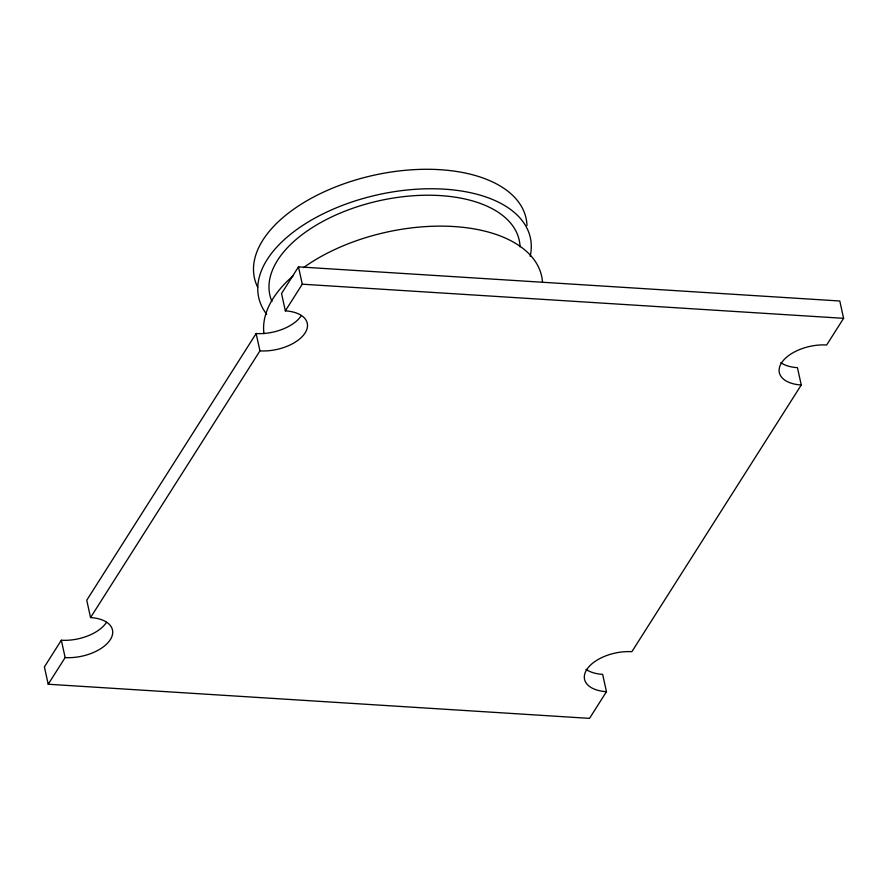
<?xml version="1.0" encoding="UTF-8"?>
<svg xmlns="http://www.w3.org/2000/svg" width="888" height="888" viewBox="0 0 888 888"><rect width="100%" height="100%" fill="white"/><g stroke="black" fill="none" stroke-linecap="round" stroke-linejoin="round"><path stroke-width="1.33" d="M106.516 622.288A35.465 19.059 -12.4 0 1 61.339 640.237L44.4 666.91L48.207 684.237L589.521 718.37L606.46 691.697L602.652 674.369A35.465 19.059 -12.4 0 1 585.991 669.341M301.31 315.584A35.465 19.059 -12.4 0 1 256.133 333.544L86.747 600.233L90.554 617.571A35.465 19.059 -12.4 0 1 110.334 639.615A35.465 19.059 -12.4 0 1 65.146 657.575L48.207 684.237M606.46 691.697A35.465 19.059 -12.4 0 1 586.691 669.652A35.465 19.059 -12.4 0 1 631.868 651.692L801.254 385.004A35.465 19.059 -12.4 0 1 781.484 362.948A35.465 19.059 -12.4 0 1 826.661 344.999L843.6 318.326L839.793 300.999L298.479 266.866L281.54 293.54L285.348 310.867A35.465 19.059 -12.4 0 1 305.128 332.922A35.465 19.059 -12.4 0 1 259.94 350.871L90.554 617.571M285.348 310.867L302.286 284.193L298.479 266.866M302.286 284.193L843.6 318.326M801.254 385.004L797.446 367.665A35.465 19.059 -12.4 0 1 780.785 362.648M256.133 333.544L259.94 350.871M61.339 640.237L65.146 657.575M263.969 333.688A141.847 76.213 -12.4 0 1 293.018 275.913M303.563 267.599A141.847 76.213 -12.4 0 1 453.457 226.518A141.847 76.213 -12.4 0 1 542.49 282.14M271.906 301.476A127.661 68.587 -12.4 0 1 379.742 200.621A127.661 68.587 -12.4 0 1 520.057 246.853M266.7 314.341A139.061 74.714 -12.4 0 1 378.421 194.639A139.061 74.714 -12.4 0 1 530.18 256.343M257.698 287.279A139.061 74.714 -12.4 0 1 371.928 175.669A139.061 74.714 -12.4 0 1 526.984 225.53"/></g></svg>
